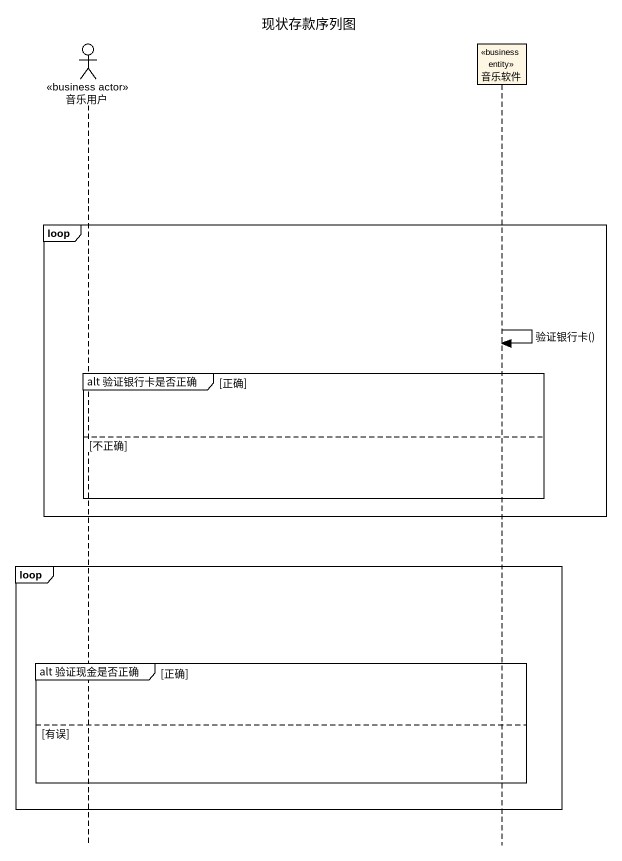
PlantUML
@startuml
title 现状存款序列图
hide footbox
actor 音乐用户 <<business actor>>
participant 音乐软件 <<business entity>>

loop
  音乐软件 -> 音乐软件 : 验证银行卡()
  group alt 验证银行卡是否正确 [正确]
  else 不正确
  end
end
loop
  group alt 验证现金是否正确 [正确]
  else 有误
  end
end
@enduml
